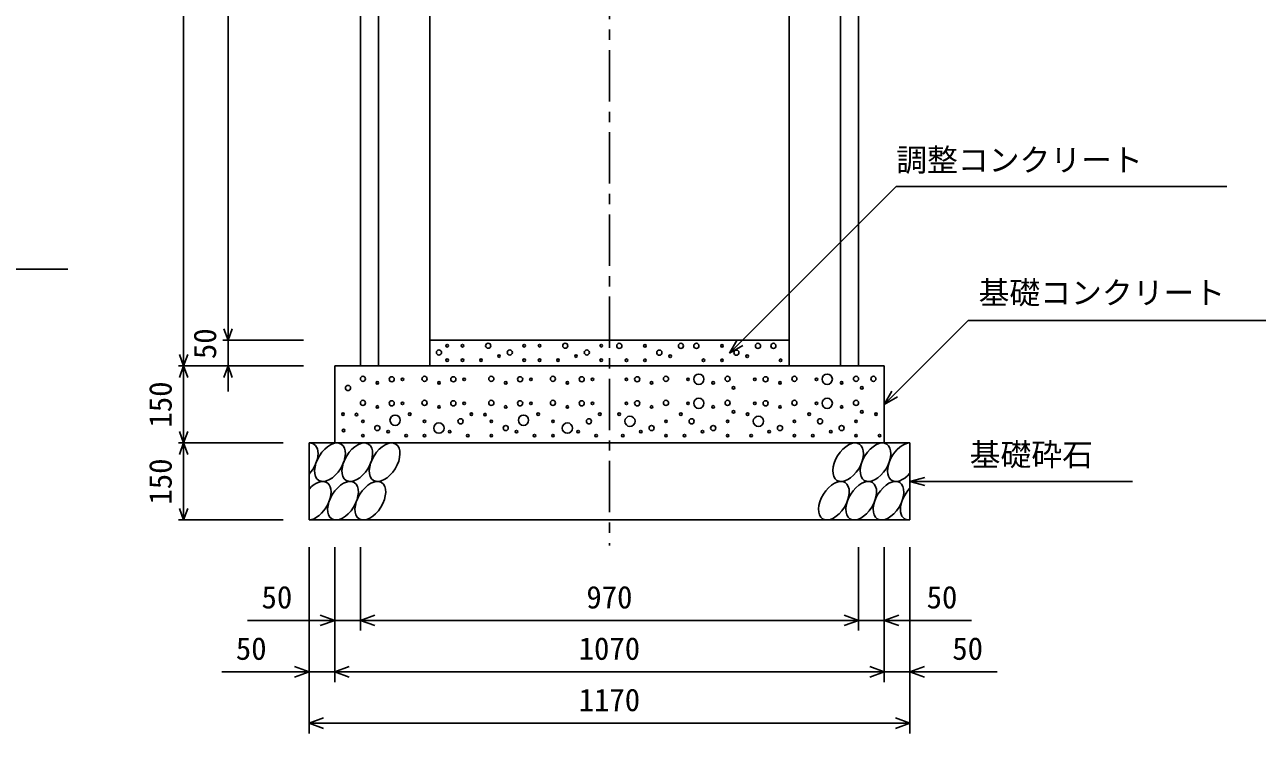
# Model space of a CAD drawing. Units: millimetres, scale not verified. Extents: x -16800 to 16800, y -5940 to 5940.
# Drawn here: x 8461 to 10861, y -2827 to -1447 of the extents above; entities that cross this region are included whole.
import ezdxf
from ezdxf.enums import TextEntityAlignment as Align

# ---------------------------------------------------------------- set-up
doc = ezdxf.new("R2010")
doc.units = ezdxf.units.MM
doc.header["$LTSCALE"] = 20
doc.linetypes.add('CHAIN1', pattern=[8, 5, -1, 1, -1])
for name, color, linetype, lineweight in [('0-0_DIM', 7, 'Continuous', 25), ('0-2_HATCH', 6, 'Continuous', 25), ('0-5_OUTLINE', 3, 'Continuous', 25)]:
    doc.layers.add(name, color=color, linetype=linetype, lineweight=lineweight)
doc.styles.add('ＭＳ ゴシック', font='')
doc.styles.get('ＭＳ ゴシック').set_extended_font_data('MS Gothic')

msp = doc.modelspace()

# ---------------------------------------------------------------- linework, layer by layer
at = {"layer": '0-0_DIM', "linetype": 'CHAIN1'}
msp.add_line((9600, -376.66), (9600, -2461.66), dxfattribs=at)
at = {"layer": '0-0_DIM'}
for p, q in [((8770.8, -411.66), (8770.8, -2111.66)), ((8857.46, -2061.66), (8857.46, -561.66)), ((7898.65, -1923.01), (8545.53, -1923.01)), ((10298.65, -2023.01), (10135, -2186.66)), ((10298.65, -2023.01), (10945.53, -2023.01)), ((8847.46, -2061.66), (9004.13, -2061.66)), ((8857.46, -2061.66), (8857.46, -2111.66)), ((9833.82, -2086.66), (9848.82, -2060.68)), ((9833.82, -2086.66), (9859.8, -2071.66)), ((8760.8, -2111.66), (9004.13, -2111.66)), ((8770.8, -2261.66), (8770.8, -2111.66)), ((8857.46, -2161.66), (8857.46, -2111.66)), ((10135, -2186.66), (10150, -2160.68)), ((10135, -2186.66), (10160.98, -2171.66)), ((8760.8, -2261.66), (8965, -2261.66)), ((8770.8, -2261.66), (8770.8, -2411.66)), ((10185, -2336.66), (10213.98, -2328.9)), ((10185, -2336.66), (10618.31, -2336.66)), ((10185, -2336.66), (10213.98, -2344.43)), ((8760.8, -2411.66), (8965, -2411.66)), ((9015, -2827.18), (9015, -2464.83)), ((9065, -2727.18), (9065, -2464.83)), ((9115, -2627.18), (9115, -2464.83)), ((10085, -2627.18), (10085, -2464.83)), ((10135, -2727.18), (10135, -2464.83)), ((10185, -2827.18), (10185, -2464.83)), ((8895, -2607.18), (9115, -2607.18)), ((9115, -2607.18), (10085, -2607.18)), ((10305, -2607.18), (10085, -2607.18)), ((8845, -2707.18), (9065, -2707.18)), ((9065, -2707.18), (10135, -2707.18)), ((10355, -2707.18), (10135, -2707.18)), ((9015, -2807.18), (10185, -2807.18))]:
    msp.add_line(p, q, dxfattribs=at)
for points in [[(9833.82, -2086.66), (10158.29, -1762.2), (10801.84, -1762.2)], [(8865.67, -2039.11), (8857.46, -2061.66), (8849.26, -2039.11)], [(8779.01, -2089.11), (8770.8, -2111.66), (8762.59, -2089.11)], [(8779.01, -2134.21), (8770.8, -2111.66), (8762.59, -2134.21)], [(8865.67, -2134.21), (8857.46, -2111.66), (8849.26, -2134.21)], [(8779.01, -2239.11), (8770.8, -2261.66), (8762.59, -2239.11)], [(8779.01, -2284.21), (8770.8, -2261.66), (8762.59, -2284.21)], [(8779.01, -2389.11), (8770.8, -2411.66), (8762.59, -2389.11)], [(9036.81, -2596.92), (9065, -2607.18), (9036.81, -2617.44)], [(9143.19, -2617.44), (9115, -2607.18), (9143.19, -2596.92)], [(10056.81, -2596.92), (10085, -2607.18), (10056.81, -2617.44)], [(10163.19, -2596.92), (10135, -2607.18), (10163.19, -2617.44)], [(8986.81, -2696.92), (9015, -2707.18), (8986.81, -2717.44)], [(9093.19, -2717.44), (9065, -2707.18), (9093.19, -2696.92)], [(10106.81, -2696.92), (10135, -2707.18), (10106.81, -2717.44)], [(10213.19, -2696.92), (10185, -2707.18), (10213.19, -2717.44)], [(9043.19, -2817.44), (9015, -2807.18), (9043.19, -2796.92)], [(10156.81, -2796.92), (10185, -2807.18), (10156.81, -2817.44)]]:
    msp.add_lwpolyline(points, dxfattribs=at)
at = {"layer": '0-2_HATCH'}
for centre, radius in [((9268.08, -2085.48), 5), ((9283.97, -2072.35), 2.5), ((9313.97, -2072.35), 2.5), ((9363.88, -2072.35), 5), ((9405.93, -2085.48), 5), ((9433.97, -2072.35), 2.5), ((9463.97, -2072.35), 2.5), ((9513.88, -2072.35), 5), ((9555.93, -2085.48), 5), ((9583.97, -2072.35), 2.5), ((9619.13, -2072.63), 5), ((9669.04, -2072.63), 2.5), ((9697.08, -2085.77), 5), ((9739.13, -2072.63), 5), ((9769.13, -2072.63), 5), ((9819.04, -2072.63), 2.5), ((9847.08, -2085.77), 5), ((9889.13, -2072.63), 5), ((9919.13, -2072.63), 5), ((9283.97, -2100.36), 2.5), ((9313.97, -2100.36), 2.5), ((9349.86, -2100.36), 2.5), ((9384.9, -2092.49), 2.5), ((9433.97, -2100.36), 2.5), ((9463.97, -2100.36), 2.5), ((9499.86, -2100.36), 2.5), ((9534.9, -2092.49), 2.5), ((9583.97, -2100.36), 2.5), ((9633.15, -2100.65), 2.5), ((9669.04, -2100.65), 2.5), ((9718.11, -2092.77), 2.5), ((9783.15, -2100.65), 2.5), ((9819.04, -2100.65), 2.5), ((9868.11, -2092.77), 2.5), ((9933.15, -2100.65), 2.5), ((9119.97, -2136.81), 5), ((9176.04, -2137.68), 5), ((9197.07, -2137.68), 2.5), ((9239.97, -2136.81), 5), ((9296.04, -2137.68), 5), ((9317.07, -2137.68), 2.5), ((9369.97, -2136.81), 5), ((9426.04, -2137.68), 5), ((9447.07, -2137.68), 2.5), ((9489.97, -2136.81), 5), ((9546.04, -2137.68), 5), ((9567.07, -2137.68), 2.5), ((9632.93, -2137.68), 2.5), ((9653.96, -2137.68), 5), ((9710.03, -2136.81), 5), ((9752.93, -2137.68), 2.5), ((9773.96, -2137.68), 10), ((9830.03, -2136.81), 5), ((9882.93, -2137.68), 2.5), ((9903.96, -2137.68), 5), ((9960.03, -2136.81), 5), ((10002.93, -2137.68), 2.5), ((10023.96, -2137.68), 10), ((10080.03, -2136.81), 5), ((10113.9, -2136.81), 5), ((9090.94, -2154.58), 5), ((9148.01, -2144.69), 2.5), ((9268.01, -2144.69), 2.5), ((9398.01, -2144.69), 2.5), ((9518.01, -2144.69), 2.5), ((9681.99, -2144.69), 2.5), ((9801.99, -2144.69), 2.5), ((9841.37, -2154.38), 2.5), ((9931.99, -2144.69), 2.5), ((10051.99, -2144.69), 2.5), ((10091.37, -2154.38), 2.5), ((9119.97, -2183.61), 5), ((9176.04, -2184.48), 5), ((9197.07, -2184.48), 2.5), ((9239.97, -2183.61), 5), ((9296.04, -2184.48), 5), ((9317.07, -2184.48), 2.5), ((9369.97, -2183.61), 5), ((9426.04, -2184.48), 5), ((9447.07, -2184.48), 2.5), ((9489.97, -2183.61), 5), ((9546.04, -2184.48), 5), ((9567.07, -2184.48), 2.5), ((9632.93, -2184.48), 2.5), ((9653.96, -2184.48), 5), ((9710.03, -2183.61), 5), ((9752.93, -2184.48), 2.5), ((9773.96, -2184.48), 10), ((9830.03, -2183.61), 5), ((9882.93, -2184.48), 2.5), ((9903.96, -2184.48), 5), ((9960.03, -2183.61), 5), ((10002.93, -2184.48), 2.5), ((10023.96, -2184.48), 10), ((10080.03, -2183.61), 5), ((9081.09, -2205.5), 2.5), ((9107.55, -2206.4), 2.5), ((9148.01, -2191.49), 2.5), ((9182.58, -2217.5), 10), ((9211.09, -2205.5), 2.5), ((9268.01, -2191.49), 2.5), ((9331.09, -2205.5), 2.5), ((9357.55, -2206.4), 2.5), ((9398.01, -2191.49), 2.5), ((9432.58, -2217.5), 10), ((9461.09, -2205.5), 2.5), ((9518.01, -2191.49), 2.5), ((9581.09, -2205.5), 2.5), ((9618.91, -2205.5), 2.5), ((9681.99, -2191.49), 2.5), ((9738.91, -2205.5), 2.5), ((9801.99, -2191.49), 2.5), ((9841.37, -2201.18), 2.5), ((9868.91, -2205.5), 2.5), ((9931.99, -2191.49), 2.5), ((9988.91, -2205.5), 2.5), ((10051.99, -2191.49), 2.5), ((10091.37, -2201.18), 2.5), ((10118.91, -2205.5), 2.5), ((9119.97, -2219.5), 2.5), ((9148.01, -2232.63), 5), ((9239.97, -2219.5), 2.5), ((9268.01, -2232.63), 10), ((9310.06, -2219.5), 5), ((9369.97, -2219.5), 2.5), ((9398.01, -2232.63), 5), ((9489.97, -2219.5), 2.5), ((9518.01, -2232.63), 10), ((9560.06, -2219.5), 5), ((9639.94, -2219.5), 10), ((9681.99, -2232.63), 5), ((9710.03, -2219.5), 2.5), ((9759.94, -2219.5), 5), ((9801.99, -2232.63), 5), ((9830.03, -2219.5), 2.5), ((9889.94, -2219.5), 10), ((9931.99, -2232.63), 5), ((9960.03, -2219.5), 2.5), ((10009.94, -2219.5), 5), ((10051.99, -2232.63), 5), ((10080.03, -2219.5), 2.5), ((9082.36, -2237.44), 2.5), ((9119.97, -2247.52), 2.5), ((9169.03, -2239.64), 2.5), ((9204.08, -2247.52), 2.5), ((9239.97, -2247.52), 2.5), ((9289.03, -2239.64), 2.5), ((9324.08, -2247.52), 2.5), ((9369.97, -2247.52), 2.5), ((9419.03, -2239.64), 2.5), ((9454.08, -2247.52), 2.5), ((9489.97, -2247.52), 2.5), ((9539.03, -2239.64), 2.5), ((9574.08, -2247.52), 2.5), ((9625.92, -2247.52), 2.5), ((9660.97, -2239.64), 2.5), ((9710.03, -2247.52), 2.5), ((9745.92, -2247.52), 2.5), ((9780.97, -2239.64), 2.5), ((9830.03, -2247.52), 2.5), ((9875.92, -2247.52), 2.5), ((9910.97, -2239.64), 2.5), ((9960.03, -2247.52), 2.5), ((9995.92, -2247.52), 2.5), ((10030.97, -2239.64), 2.5), ((10080.03, -2247.52), 2.5), ((10125.92, -2247.52), 2.5)]:
    msp.add_circle(centre, radius, dxfattribs=at)
for centre, start_param, end_param in [((9002.64, -2299.18), 4.385593, 6.6745444), ((10171.14, -2299.18), 0.3357715, 4.4411806), ((9027.96, -2374.17), 3.5111464, 7.548991), ((10196.46, -2374.17), 1.2110787, 3.5658734)]:
    msp.add_ellipse(centre, major_axis=(21.81, 35.31), ratio=0.5792, start_param=start_param, end_param=end_param, dxfattribs=at)
for centre in [(9055.84, -2299.18), (9109.05, -2299.18), (9162.26, -2299.18), (10064.72, -2299.18), (10117.93, -2299.18), (9081.16, -2374.17), (9134.37, -2374.17), (10036.84, -2374.17), (10090.04, -2374.17), (10143.25, -2374.17)]:
    msp.add_ellipse(centre, major_axis=(21.81, 35.31), ratio=0.5792, dxfattribs=at)
at = {"layer": '0-5_OUTLINE'}
for p, q in [((9115, -444.66), (9115, -2111.66)), ((10085, -441.66), (10085, -2111.66)), ((9150, -651.66), (9150, -2111.66)), ((10050, -651.66), (10050, -2111.66)), ((9250, -761.66), (9250, -2111.66)), ((9950, -761.66), (9950, -2111.66)), ((9250, -2061.66), (9950, -2061.66)), ((9065, -2111.66), (9065, -2261.66)), ((9065, -2111.66), (10135, -2111.66)), ((9250, -2111.66), (9115, -2111.66)), ((10085, -2111.66), (9950, -2111.66)), ((10135, -2111.66), (10135, -2261.66)), ((9015, -2261.66), (9015, -2411.66)), ((9015, -2261.66), (10185, -2261.66)), ((10185, -2261.66), (10185, -2411.66)), ((9015, -2411.66), (10185, -2411.66))]:
    msp.add_line(p, q, dxfattribs=at)

# ---------------------------------------------------------------- texts
at = {"layer": '0-0_DIM', "style": 'ＭＳ ゴシック'}
for s, p in [('調整コンクリート', (10158.29, -1745.77)), ('基礎コンクリート', (10318.65, -2004.27)), ('基礎砕石', (10301.32, -2319.49)), ('50', (8922.56, -2597.18)), ('970', (9555, -2597.18)), ('50', (10217.44, -2597.18)), ('50', (8872.56, -2697.18)), ('1070', (9540, -2697.18)), ('50', (10267.44, -2697.18)), ('1170', (9540, -2797.18))]:
    msp.add_text(s, height=43.99, dxfattribs=at).set_placement(p, align=Align.BOTTOM_LEFT)
for s, p in [('50', (8847.46, -2098.34)), ('150', (8760.8, -2231.66)), ('150', (8760.8, -2381.66))]:
    msp.add_text(s, height=43.99, rotation=90, dxfattribs=at).set_placement(p, align=Align.BOTTOM_LEFT)

doc.saveas('drawing.dxf')
